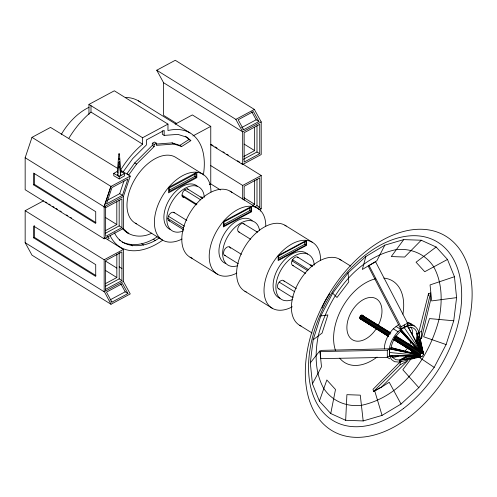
<?xml version="1.0" encoding="UTF-8"?>
<svg xmlns="http://www.w3.org/2000/svg" width="497" height="497" viewBox="0 0 497 497"><rect width="100%" height="100%" fill="white"/><g stroke="black" fill="none" stroke-linecap="round" stroke-linejoin="round"><path stroke-width="0.75" d="M414.324 325.97L411.827 325.231L407.099 322.298C412.013 323.764 418.126 327.299 418.71 332.592L428.538 293.541L430.576 293.093L430.545 300.281L421.555 338.32L420.276 339.06M428.526 295.696L428.538 293.541M348.08 272.872L348.745 281.979L337.003 297.486L332.71 293.162L348.08 272.872L365.86 256.502L384.84 245.151L403.726 239.61L421.226 240.237L436.155 247.009L447.486 259.453L454.457 276.717L456.594 297.635L453.742 320.776L446.095 344.57L434.185 367.382L418.816 387.666L401.036 404.042L382.056 415.386L363.177 420.934L345.67 420.3L330.747 413.535L319.409 401.091L312.439 383.821L310.302 362.903L313.16 339.762L320.801 315.974L332.71 293.162M345.67 420.3L346.906 394.668L360.282 395.152L363.177 420.934M104.519 237.703L123.411 249.438L123.411 281.439L130.245 293.926L110.993 304.257L104.159 291.205M388.263 336.196L360.667 319.049C358.859 318.316 360.188 315.371 361.735 315.055L390.884 332.928M417.213 337.326L417.039 340.066L416.244 342.508M419.487 355.411L421.456 356.635C419.275 356.43 420.58 352.87 422.239 352.646L423.133 352.963L423.394 354.274L422.754 355.759L421.742 356.56L400.128 360.157L395.575 359.635L392.823 357.623L391.63 355.349M117.298 172.074C119.404 147.497 118.814 147.497 120.92 172.074M169.657 220.904A4.833 2.889 -58.1 0 1 167.887 218.438L168.365 216.214A4.833 2.889 -58.1 0 1 174.49 212.921M117.671 174.969C117.982 176.019 119.373 150.56 119.69 167.141C119.522 167.688 118.329 167.166 119.063 166.88M330.747 413.535L335.5 389.493L326.833 379.981L319.409 401.091M119.504 154.07L118.715 154.07M390.984 348.186L391.754 344.819A18.227 10.903 -58.1 0 1 398.724 333.089L400.818 331.182L400.688 328.877L368.588 266.846L369.06 265.528L375.614 261.851L407.583 323.193L407.583 325.926L421.63 352.901L395.301 336.544M421.555 338.32L421.555 331.275L430.576 293.093M417.151 344.421L418.039 341.688M120.361 170.061L130.245 176.1L123.411 196.483L123.411 228.477L104.159 238.808L25.161 189.724L25.161 157.729L31.994 137.346L50.52 127.406L117.727 168.452M110.843 186.338L104.01 206.721L104.159 207.367M130.245 176.1L110.993 186.431L104.159 206.808L104.159 238.808M107.731 200.105L119.721 193.675L123.995 180.914M122.461 195.321L127.928 179.013L111.943 187.593L106.476 203.894L122.461 195.321L119.721 193.675M260.235 211.132L261.211 208.218L261.211 175.509L241.436 163.221M365.86 256.502L362.338 269.467L376.844 260.795L384.84 245.151M119.69 162.476L118.808 162.494M312.439 383.821L321.503 366.786L319.875 350.795L310.302 362.903M293.311 265.591A4.833 2.889 -58.1 0 1 292.019 260.9L292.578 259.782A4.833 2.889 -58.1 0 1 298.15 257.608M411.013 352.597L412.23 350.652M414.256 347.415L415.07 346.123M412.286 353.162L413.429 351.336M415.337 348.298L416.101 347.08M123.318 171.651L132.68 158.624L146.391 144.944L146.391 139.93L164.165 130.394L164.165 135.401L177.876 134.376L187.239 137.358L190.829 140.651L181.703 146.503L173.962 144.037L172.117 142.887L156.083 144.087M152.306 143.266L152.306 145.41L134.743 162.935L127.008 173.708L128.853 174.857L136.594 164.085L154.151 146.559L154.151 144.416L152.306 143.266L154.561 142.061L156.406 143.204L156.406 145.348L173.962 144.037M410.944 358.989L402.812 369.725L418.816 387.666M412.752 356.604L413.659 355.411M403.726 239.61L391.276 256.558L404.651 257.036L421.226 240.237M393.984 339.178L420.307 355.535L389.58 356.038L387.312 357.343L320.807 358.648L320.093 351.553L321.056 350.385L389.306 348.757L391.332 347.676L405.589 351.59M373.632 391.437L400.128 364.823L407.639 360.791L381.23 387.325L373.632 391.437L372.992 389.356L400.296 361.704L399.333 362.102L394.5 361.698L391.387 359.43L389.617 355.703L389.306 355.864L420.419 356.026L409.043 355.603M384.336 348.906A20.427 12.214 -58.1 0 1 393.313 328.809L398.743 324.448M417.207 355.473L420.307 355.535L389.306 348.757A20.514 12.27 -58.1 0 1 398.035 331.735L400.688 329.306L395.96 326.374M405.881 357.275L407.267 356.007M313.16 339.762L322.056 333.108L327.896 314.924L320.801 315.974M436.155 247.009L416.064 262.211L424.73 271.722L447.486 259.453M122.194 241.983C133.618 247.45 147.155 243.71 157.127 236.839M114.521 232.844C122.38 250.37 146.677 247.916 159.587 237.566M172.117 142.887L179.858 145.354L188.984 139.502L190.829 140.651M380.497 387.455L374.719 390.909L382.056 415.386M120.79 171.459L124.467 173.583L124.467 175.888L119.274 178.895L113.757 175.708L113.757 173.397L117.652 171.148M113.757 173.397L119.274 176.584L124.467 173.583M320.093 351.553L387.312 350.236L391.605 347.844L420.35 354.889L394.028 338.538M422.071 349.931L423.394 354.274L417.225 340.749L417.225 333.704L423.345 353.361L418.983 332.76L416.952 333.53L421.555 331.275M88.957 114.353L88.957 104.407L114.335 90.796L167.967 124.113L167.967 130.531A66.933 40.033 -58.1 0 1 203.366 175.006M176.659 123.473L163.581 115.347L163.581 82.719L156.748 70.226L175.273 60.286L254.377 109.433L261.211 121.92L261.211 154.548L242.685 164.488L210.765 144.658M33.597 184.847L95.722 223.445L95.722 211.691L33.597 173.093L33.597 184.847L34.43 184.399L95.896 222.594M88.957 104.407L142.589 137.731L167.967 124.113M175.174 124.182L192.358 114.931L210.765 126.368L210.765 183.909L220.538 189.978M110.993 304.257L31.994 255.172L25.161 242.685L25.161 210.685L43.686 200.745M154.151 144.416L156.406 143.204M192.898 135.954L210.765 126.368M156.748 70.226L235.851 119.373L254.377 109.433M33.597 237.802L95.722 276.4L95.722 264.646L33.597 226.048L33.597 237.802L34.43 237.361L95.896 275.549M241.561 127.623L256.154 119.789L258.894 121.554L243.636 129.736L242.536 129.034M261.211 121.92L242.685 131.86L163.581 82.719M123.411 196.483L104.159 206.808L25.161 157.729M105.631 207.665L121.939 198.918L121.939 227.626L105.631 236.373L105.631 206.578M169.483 190.009L194.787 176.435L196.017 177.199L169.353 191.507L169.353 187.909L196.017 173.602L196.017 177.199M105.911 230.397L116.814 224.545L116.814 201.85M243.778 156.456L254.638 150.628L254.638 127.307M105.588 233.199L119.174 225.911L121.939 227.626M243.449 159.264L256.992 151.995L259.738 153.697L244.157 162.053L244.157 132.718L259.738 124.356L259.738 153.697M107.321 239.405L109.297 238.343L108.303 237.436A66.933 40.033 -58.1 0 1 107.476 236.218M209.442 184.617L210.765 183.909M25.161 210.685L104.159 259.769L123.411 249.438M210.765 165.619L242.685 185.449L261.211 175.509M105.936 283.365L116.838 277.519L116.838 254.066M252.6 205.391L254.638 204.298L254.638 180.138M105.612 286.173L119.199 278.879L121.939 280.581L105.631 289.329M254.961 206.752L256.992 205.665L259.738 207.367L257.701 208.454M224.122 224.371L249.755 210.616L250.991 211.38L224.004 225.862L224.004 221.873L250.991 207.398L250.991 211.38M25.161 242.685L104.159 291.764L123.411 281.439M258.564 209.635L261.211 208.218M109.868 300.014L125.188 291.795L127.928 293.559L111.943 302.133L110.85 301.424M278.823 258.21L304.698 244.325L305.935 245.096L278.693 259.707L278.693 255.856L305.935 241.238L305.935 245.096M394.711 337.084L421.04 353.442L400.961 331.418L400.961 326.746L407.583 323.193M421.04 353.442L400.961 329.48L407.583 325.926L422.239 352.646L420.928 351.833M399.855 359.983L407.366 355.958L421.742 356.56L399.855 361.94L399.855 359.983L404.03 358.269M400.128 364.823L400.128 360.157L407.639 356.125L422.015 356.43L418.99 356.778M400.128 362.108L401.383 361.437M151.821 233.13C142.496 238.02 129.636 237.199 122.684 228.657M454.457 276.717L430.054 284.924L431.688 300.909L456.594 297.635M361.853 319.354C359.399 319.764 360.518 315.576 362.35 315.44L363.456 316.154M407.31 325.752L411.827 325.231M418.02 357.3L421.742 356.56L403.887 358.144M400.128 360.157L421.742 356.56L419.518 356.803M408.559 327.368L410.957 327.33A17.96 10.741 -58.1 0 1 416.561 331.791L417.213 334.692M389.58 352.485L420.307 355.535L417.362 354.746M453.742 320.776L429.507 318.596L423.668 336.78L446.095 344.57M417.287 355.1L420.307 355.535M420.35 354.889L389.306 348.757M407.062 351.988L409.267 352.578M183.803 197.551A4.833 2.889 -58.1 0 1 182.15 196.042L182.032 195.085A4.833 2.889 -58.1 0 1 187.344 188.823L188.636 189.568M257.527 232.205L242.965 223.377A4.833 2.889 -58.1 0 0 237.653 229.645L237.777 230.602A4.833 2.889 -58.1 0 0 239.424 232.111M127.008 232.615L128.412 233.062M119.504 166.905L120.808 174.907M389.306 355.864L389.592 356.032L389.592 348.925L389.58 356.038M244.102 144.087L254.638 150.628M211.113 144.385L213.089 145.615M215.071 146.839L217.046 148.069M222.979 151.753L224.296 152.573M226.93 154.213L228.253 155.033M237.479 160.767L239.455 161.991M138.359 100.829L189.947 132.885M164.165 135.401L162.32 134.258L162.32 130.674M179.858 145.354L181.703 146.503M244.102 197.756L254.638 204.298M202.689 174.13L175.279 157.102A38.617 23.098 -58.1 0 0 134.637 179.647A38.617 23.098 -58.1 0 0 136.619 223.836M230.092 191.159L257.502 208.187M284.905 225.216L312.315 242.244M339.718 259.272L350.814 266.162M152.306 145.41L154.151 146.559M90.994 105.675L90.994 112.092L142.589 144.149A66.933 40.033 -58.1 0 0 120.609 170.086M407.347 324.174L409.124 325.28M297.585 257.092L312.495 266.361M187.344 188.823L202.826 198.446M418.71 332.592L423.419 353.821L416.952 340.575L416.952 333.53M184.654 189.866L200.788 199.893M292.578 259.782L308.786 269.846M134.743 162.935L136.594 164.085M292.019 260.9L307.575 270.567M400.688 328.877L407.583 325.492L407.31 325.324L407.31 327.051M182.032 195.085L196.874 204.304M400.688 331.25L411.031 341.886M182.15 196.042L196.346 204.863M238.69 231.875L250.544 239.243M292.578 265.361L305.543 273.412M393.307 328.79L398.035 331.729M395.78 335.929L417.499 349.422M421.158 351.733L423.133 352.963M361.735 315.055L390.654 333.021M395.705 336.189L418.952 350.602M361.12 315.309L390.039 333.276M360.53 315.85L390.108 334.22M360.083 316.558L389.002 334.524M394.264 337.798L420.592 354.15M359.847 317.297L388.76 335.264M359.803 317.943L388.716 335.91M366.463 322.218L367.774 323.031M380.938 331.213L382.255 332.027M384.889 333.661L386.206 334.481M399.364 342.657L401.34 343.887M403.315 345.111L404.633 345.931M407.267 347.565L408.577 348.385M413.846 351.652L415.821 352.882M359.915 318.434L388.555 336.189M394.096 339.675L418.443 354.802M394.189 339.88L416.567 353.777M419.195 355.417L421.17 356.641M360.12 318.77L388.642 336.525M393.643 339.6L417.996 354.728M419.313 355.541L420.891 356.56M173.931 212.405L186.835 220.426M229.552 246.966L241.405 254.334M284.004 280.96L296.324 288.614M279.171 282.11L294.727 291.776M168.365 216.214L184.493 226.234M167.887 218.438L183.374 228.061M168.924 220.674L183.766 229.894M224.545 255.228L238.38 263.82M278.438 288.714L292.702 297.573M31.994 137.346L110.993 186.431M135.277 223.159L162.681 240.181M190.09 257.21L217.493 274.238M244.903 291.267L272.306 308.295M299.716 325.324L312.116 333.027M153.43 239.361L155.275 240.511M105.637 217.599L116.814 224.545M141.732 243.921L143.583 245.071M130.829 244.735L132.68 245.885M45.643 201.962L46.948 202.77M48.905 203.987L50.209 204.795M52.819 206.417L54.123 207.23M56.08 208.442L57.385 209.256M59.994 210.877L61.299 211.685M66.517 214.928L67.822 215.735M70.431 217.357L71.736 218.171M119.199 266.814L121.939 268.517M105.65 261.13L116.838 268.082M105.65 270.567L116.838 277.519M434.185 367.382L416.48 355.51M362.257 315.098L362.841 315.769M185.393 136.215L188.984 139.502M243.698 223.613L244.257 224.128M122.914 228.322L128.853 233.758M119.261 239.728L120.367 240.741M418.449 349.596L421.63 352.901L419.729 349.515M400.961 329.48L421.63 352.901L404.272 327.703L404.272 324.97M419.344 349.838L421.63 352.901M415.685 341.563L416.455 342.868M417.225 344.172L422.239 352.646M401.036 404.042L389.226 382.236L381.23 387.325M258.894 121.554L253.427 111.558L238.169 119.746L243.636 129.736M251.78 111.794L256.154 119.789M235.851 119.373L242.685 131.86L242.685 164.488M127.928 293.559L122.461 283.563L106.476 292.137L111.943 302.133M120.814 283.799L125.188 291.795M369.06 265.528L400.961 326.746M417.225 337.227L423.419 353.821L421.754 347.241M422.251 350.13L423.419 353.821L417.225 333.704M418.99 332.754L418.983 334.17M387.312 350.236L387.312 357.343M304.698 241.244L304.698 244.325M259.738 207.367L259.738 177.945L244.157 186.3L244.157 200.235M256.992 125.741L256.992 151.995M256.992 179.336L256.992 205.665M249.755 207.299L249.755 210.616M242.685 185.449L242.685 199.167M194.787 173.552L194.787 176.435M142.589 137.731L142.589 144.149M121.939 280.581L121.939 251.873L105.631 260.621L105.631 290.416M119.274 176.584L119.274 178.895M119.174 200.303L119.174 225.911M119.199 252.439L119.199 278.879M104.159 259.769L104.159 291.764M34.43 173.385L34.43 184.399M34.43 225.601L34.43 237.361M69.015 138.029A66.933 40.033 -58.1 0 1 90.994 112.092M125.387 97.424A66.933 40.033 -58.1 0 1 140.235 102.04M162.32 240.442A66.933 40.033 -58.1 0 1 110.148 235.702M182.02 239.038A38.617 23.098 -58.1 0 1 154.399 221.836A38.617 23.098 -58.1 0 1 182.908 175.509A38.617 23.098 -58.1 0 1 210.97 191.985M170.608 229.676A25.645 15.339 -58.1 0 1 169.694 198.999A25.645 15.339 -58.1 0 1 197.589 186.412M192.14 258.185A38.617 23.098 -58.1 0 1 190.09 212.623A38.617 23.098 -58.1 0 1 231.956 192.451M200.633 197.06A4.833 2.889 -58.1 0 1 202.782 197.75M230.465 248.245A4.833 2.889 -58.1 0 0 227.514 246.941A4.833 2.889 -58.1 0 0 223.985 250.768L223.513 252.998A4.833 2.889 -58.1 0 0 225.278 255.464M236.833 273.095A38.617 23.098 -58.1 0 1 209.212 255.893A38.617 23.098 -58.1 0 1 237.721 209.566A38.617 23.098 -58.1 0 1 265.783 226.036M256.253 231.621A4.833 2.889 -58.1 0 1 257.837 231.788M292.311 306.798A38.617 23.098 -58.1 0 1 264.025 290.447A38.617 23.098 -58.1 0 1 292.311 243.741A38.617 23.098 -58.1 0 1 320.596 260.093M246.245 291.95A38.617 23.098 -58.1 0 1 244.903 246.68A38.617 23.098 -58.1 0 1 286.166 226.036M279.171 288.943A4.833 2.889 -58.1 0 1 278.786 282.607A4.833 2.889 -58.1 0 1 284.359 281.724M310.14 265.1A4.833 2.889 -58.1 0 1 312.29 265.783M293.311 297.119A4.833 2.889 -58.1 0 1 292.578 296.889M301.058 326.007A38.617 23.098 -58.1 0 1 300.045 280.19A38.617 23.098 -58.1 0 1 341.582 260.558M322.081 308.103A38.617 23.098 -58.1 0 1 329.679 293.864M383.827 278.115A47.333 29.975 -60.3 0 1 402.905 314.191M377.068 357.076A47.333 29.975 -60.3 0 1 339.681 358.163M335.463 350.397A47.333 29.975 -60.3 0 1 342.334 307.382A47.333 29.975 -60.3 0 1 375.633 278.786M376.602 328.213A23.713 15.016 -60.3 0 1 347.589 332.953A23.713 15.016 -60.3 0 1 367.836 297.827A23.713 15.016 -60.3 0 1 378.149 325.535M409.596 323.031A20.296 12.139 -58.1 0 1 411.764 324.659M389.772 358.766A20.551 12.295 -58.1 0 1 387.188 357.076M410.789 327.001A17.96 10.741 -58.1 0 1 412.622 332.338A18.19 10.878 -58.1 0 1 412.535 335.711M410.92 341.855A18.19 10.878 -58.1 0 1 409.677 344.533M407.658 347.85A18.19 10.878 -58.1 0 1 404.72 351.41M398.588 355.939A18.19 10.878 -58.1 0 1 391.481 356.914M61.249 134.513A48.072 28.758 -58.1 0 1 89.013 107.327M120.386 171.335A1.808 1.044 0 0 1 120.013 172.981M118.205 172.981A1.808 1.044 0 0 1 117.54 171.552M120.473 174.478A1.584 0.913 0 0 1 120.355 175.708A1.584 0.913 0 0 1 118.211 175.752A1.584 0.913 0 0 1 117.957 174.522M225.563 263.46A25.335 15.152 -58.1 0 1 224.669 233.155A25.335 15.152 -58.1 0 1 252.221 220.724M279.96 298.293A26.223 15.687 -58.1 0 1 279.028 266.926A26.223 15.687 -58.1 0 1 307.55 254.06M237.74 265.684A25.335 15.152 -58.1 0 1 222.687 251.892A25.335 15.152 -58.1 0 1 240.498 223.209A25.335 15.152 -58.1 0 1 259.546 230.577M183.468 230.888A25.645 15.339 -58.1 0 1 166.806 217.972A25.645 15.339 -58.1 0 1 185.338 188.139A25.645 15.339 -58.1 0 1 204.304 197.34M292.217 299.703A26.223 15.687 -58.1 0 1 275.928 285.663A26.223 15.687 -58.1 0 1 295.088 255.576A26.223 15.687 -58.1 0 1 314.241 265.118M318.279 335.661C314.868 353.305 314.794 372.185 323.653 388.331C332.238 401.197 346.018 406.919 361.238 405.372C402.061 396.805 429.091 357.691 439.019 319.354C442.429 301.704 442.51 282.83 433.651 266.684C425.065 253.818 411.28 248.096 396.066 249.637C355.243 258.21 328.206 297.324 318.279 335.661M118.727 159.04L119.504 159.102L118.727 159.04M196.831 172.266L168.539 187.444L168.539 192.842L196.831 177.671L196.831 172.266M251.644 206.323L223.352 221.494L223.352 226.936L251.644 211.759L251.644 206.323M306.456 240.374L278.165 255.551L278.165 260.571L306.456 245.394L306.456 240.374M403.465 408.491A103.432 65.498 -60.3 0 0 440.361 243.977A103.432 65.498 -60.3 0 0 311.557 341.246A103.432 65.498 -60.3 0 0 403.465 408.491M408.708 417.468A112.67 71.344 -60.3 0 0 448.897 238.262A112.67 71.344 -60.3 0 0 308.594 344.222A112.67 71.344 -60.3 0 0 408.708 417.468"/></g></svg>
